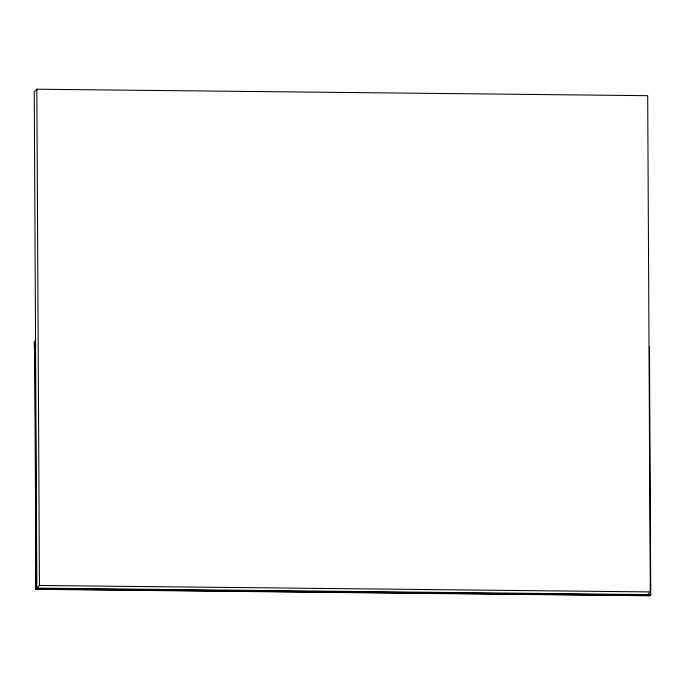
<?xml version="1.0" encoding="UTF-8"?>
<svg xmlns="http://www.w3.org/2000/svg" width="685" height="685" viewBox="0 0 685 685"><rect width="100%" height="100%" fill="white"/><g stroke="black" fill="none" stroke-linecap="round" stroke-linejoin="round"><path stroke-width="1.03" d="M646.811 595.496L650.288 591.917L647.693 95.677L36.844 89.213L34.25 91.884L36.844 588.115L650.75 594.623L649.457 346.927M35.552 340.428L34.293 341.721L34.319 347.826L34.704 347.441M35.569 343.476L34.687 344.384L35.962 589.031L649.868 595.53M35.209 372.486L35.714 371.964M36.091 539.797L36.596 539.275M36.236 568.285L36.742 567.771M35.877 572.746L35.714 589.288L649.611 595.787L650.75 594.623M35.714 589.288L36.348 588.638L35.063 343.998M36.844 588.115L39.439 585.444L36.844 89.213M39.439 585.444L650.288 591.917M36.348 588.638L647.188 595.111M35.123 356.209L35.654 359.753M36.151 552.007L36.682 555.561"/></g></svg>
